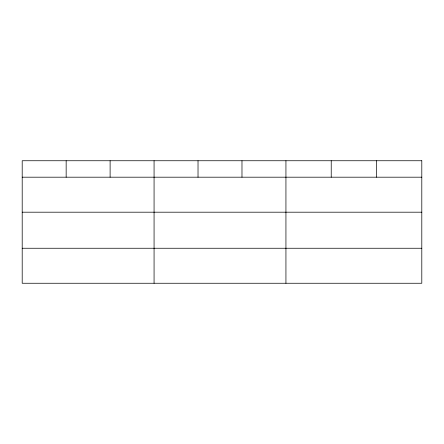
<?xml version="1.0" encoding="UTF-8"?>
<svg xmlns="http://www.w3.org/2000/svg" width="444" height="444" viewBox="0 0 444 444"><rect width="100%" height="100%" fill="white"/><g stroke="black" fill="none" stroke-linecap="round" stroke-linejoin="round"><path stroke-width="0.67" d="M22.2 177.189L421.8 177.189M22.2 212.193L421.8 212.193M22.2 248.252L421.8 248.252M376.512 160.745L376.512 177.189M331.224 160.745L331.224 177.189M285.936 160.745L285.936 283.255M241.98 160.745L241.98 177.189M198.024 160.745L198.024 177.189M154.068 160.745L154.068 283.255M110.112 160.745L110.112 177.189M66.156 160.745L66.156 177.189M421.8 160.745L22.2 160.745L22.2 283.255L421.8 283.255L421.8 160.745"/></g></svg>
